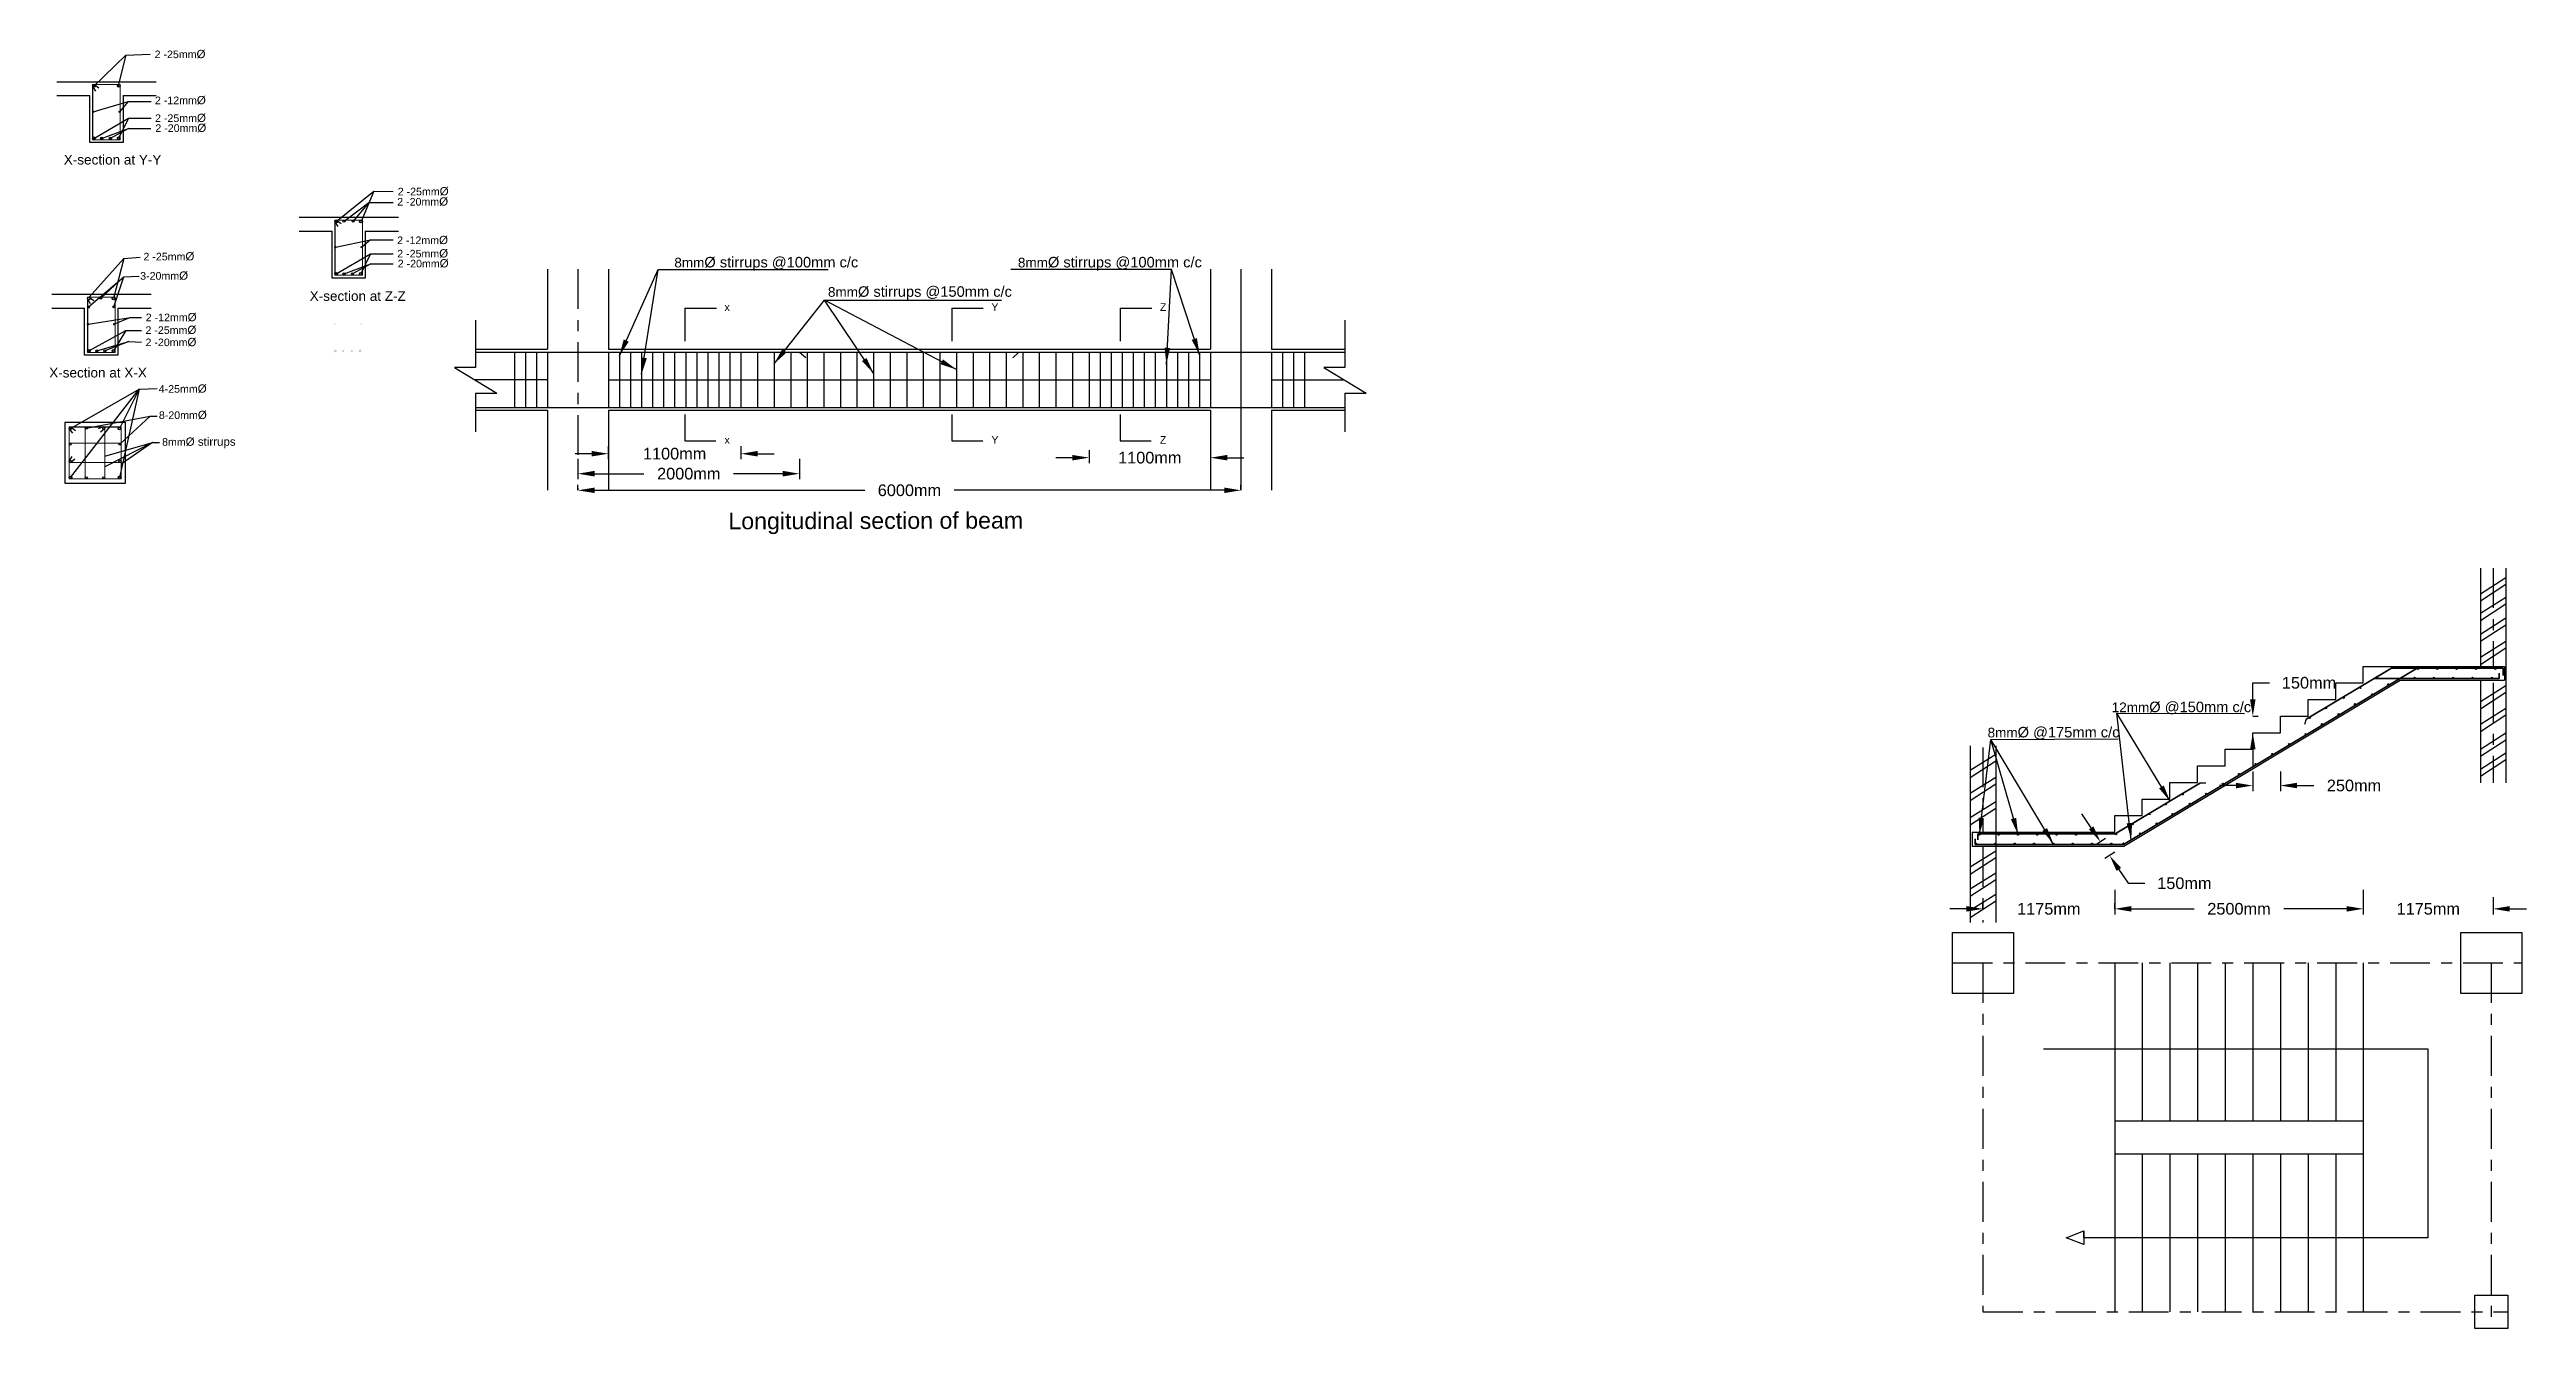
# Model space of a CAD drawing. Header units: metres. Extents: x 3 to 189, y -54 to 67.
# Drawn here: x 15.63 to 38.04, y 34.52 to 46.08 of the extents above; entities that cross this region are included whole.
import ezdxf

# ---------------------------------------------------------------- set-up
doc = ezdxf.new("R2010")
doc.units = ezdxf.units.M
doc.header["$LTSCALE"] = 0.015
doc.header["$MEASUREMENT"] = 0
doc.linetypes.add('ACAD_ISO04W100', pattern=[30, 24, -3, 0, -3])
doc.linetypes.add('ACAD_ISO08W100', pattern=[36, 24, -3, 6, -3])
doc.styles.get("Standard").update_dxf_attribs({"font": 'arial.ttf'})
doc.dimstyles.get("Standard").update_dxf_attribs({"dimscale": 1.005, "dimtxt": 0.105, "dimasz": 0.15, "dimexe": 0.05, "dimexo": 0.1, "dimgap": 0.125, "dimtad": 0, "dimtih": 1, "dimtoh": 1, "dimdec": 4, "dimzin": 0, "dimdsep": 46, "dimtxsty": 'Standard', "dimcen": 0.115, "dimadec": 3, "dimazin": 0, "dimtfac": 1, "dimtdec": 4, "dimtofl": 0, "dimtmove": 0, "dimatfit": 3, "dimfxl": 1, "dimfxlon": 1, "dimtolj": 1, "dimtzin": 0, "dimarcsym": 0})

# ---------------------------------------------------------------- blocks, each defined once
blk = doc.blocks.new('*D29')
at = {"color": 0, "linetype": 'Continuous', "lineweight": -2, "transparency": 16777216}
for p, q in [((20.409, 42.096), (20.409, 42.146)), ((26.409, 42.096), (26.409, 42.146)), ((20.56, 42.096), (23.004, 42.096)), ((26.258, 42.096), (23.814, 42.096))]:
    blk.add_line(p, q, dxfattribs=at)
at = {"color": 0, "linetype": 'Continuous', "transparency": 16777216}
for points in [[(20.56, 42.121), (20.56, 42.071), (20.409, 42.096)], [(26.258, 42.121), (26.258, 42.071), (26.409, 42.096)]]:
    blk.add_solid(points, dxfattribs=at)
at = {"layer": 'Defpoints', "color": 0, "linetype": 'Continuous', "transparency": 16777216}
for p in [(20.409, 42.021), (26.409, 42.096), (26.409, 42.021)]:
    blk.add_point(p, dxfattribs=at)
at = {"color": 0, "linetype": 'Continuous', "transparency": 16777216, "insert": (23.409, 42.096), "char_height": 0.1055, "attachment_point": 5}
blk.add_mtext('\\A1;6000mm', dxfattribs=at)
blk = doc.blocks.new('*D30')
at = {"color": 0, "linetype": 'Continuous', "lineweight": -2, "transparency": 16777216}
for p, q in [((20.533, 42.427), (20.383, 42.427)), ((20.684, 42.494), (20.684, 42.377)), ((21.884, 42.494), (21.884, 42.377)), ((22.035, 42.427), (22.186, 42.427))]:
    blk.add_line(p, q, dxfattribs=at)
at = {"color": 0, "linetype": 'Continuous', "transparency": 16777216}
for points in [[(20.533, 42.452), (20.533, 42.402), (20.684, 42.427)], [(22.035, 42.452), (22.035, 42.402), (21.884, 42.427)]]:
    blk.add_solid(points, dxfattribs=at)
at = {"layer": 'Defpoints', "color": 0, "linetype": 'Continuous', "transparency": 16777216}
for p in [(20.684, 42.595), (21.884, 42.595), (21.884, 42.427)]:
    blk.add_point(p, dxfattribs=at)
at = {"color": 0, "linetype": 'Continuous', "transparency": 16777216, "insert": (21.284, 42.427), "char_height": 0.1055, "attachment_point": 5}
blk.add_mtext('\\A1;1100mm', dxfattribs=at)
blk = doc.blocks.new('*D31')
at = {"color": 0, "linetype": 'Continuous', "lineweight": -2, "transparency": 16777216}
for p, q in [((24.883, 42.391), (24.733, 42.391)), ((25.034, 42.458), (25.034, 42.341)), ((26.134, 42.458), (26.134, 42.341)), ((26.285, 42.391), (26.436, 42.391))]:
    blk.add_line(p, q, dxfattribs=at)
at = {"color": 0, "linetype": 'Continuous', "transparency": 16777216}
for points in [[(24.883, 42.416), (24.883, 42.366), (25.034, 42.391)], [(26.285, 42.416), (26.285, 42.366), (26.134, 42.391)]]:
    blk.add_solid(points, dxfattribs=at)
at = {"layer": 'Defpoints', "color": 0, "linetype": 'Continuous', "transparency": 16777216}
for p in [(25.034, 42.558), (26.134, 42.558), (26.134, 42.391)]:
    blk.add_point(p, dxfattribs=at)
at = {"color": 0, "linetype": 'Continuous', "transparency": 16777216, "insert": (25.584, 42.391), "char_height": 0.1055, "attachment_point": 5}
blk.add_mtext('\\A1;1100mm', dxfattribs=at)
blk = doc.blocks.new('*D32')
at = {"color": 0, "linetype": 'Continuous', "lineweight": -2, "transparency": 16777216}
for p, q in [((20.409, 42.382), (20.409, 42.196)), ((22.414, 42.382), (22.414, 42.196)), ((20.56, 42.246), (21.006, 42.246)), ((22.263, 42.246), (21.817, 42.246))]:
    blk.add_line(p, q, dxfattribs=at)
at = {"color": 0, "linetype": 'Continuous', "transparency": 16777216}
for points in [[(20.56, 42.272), (20.56, 42.221), (20.409, 42.246)], [(22.263, 42.272), (22.263, 42.221), (22.414, 42.246)]]:
    blk.add_solid(points, dxfattribs=at)
at = {"layer": 'Defpoints', "color": 0, "linetype": 'Continuous', "transparency": 16777216}
for p in [(20.409, 42.482), (22.414, 42.482), (22.414, 42.246)]:
    blk.add_point(p, dxfattribs=at)
at = {"color": 0, "linetype": 'Continuous', "transparency": 16777216, "insert": (21.412, 42.246), "char_height": 0.1055, "attachment_point": 5}
blk.add_mtext('\\A1;2000mm', dxfattribs=at)
blk = doc.blocks.new('*D18')
at = {"color": 0, "linetype": 'Continuous', "lineweight": -2, "transparency": 16777216}
for p, q in [((35.566, 40.205), (35.566, 40.355)), ((35.566, 40.355), (35.717, 40.355)), ((35.566, 40.054), (35.616, 40.054)), ((35.566, 39.904), (35.616, 39.904)), ((35.566, 39.753), (35.566, 39.602))]:
    blk.add_line(p, q, dxfattribs=at)
at = {"color": 0, "linetype": 'Continuous', "transparency": 16777216}
for points in [[(35.541, 40.205), (35.591, 40.205), (35.566, 40.054)], [(35.541, 39.753), (35.591, 39.753), (35.566, 39.904)]]:
    blk.add_solid(points, dxfattribs=at)
at = {"layer": 'Defpoints', "color": 0, "linetype": 'Continuous', "transparency": 16777216}
for p in [(35.566, 40.054), (35.566, 40.054), (35.566, 39.904)]:
    blk.add_point(p, dxfattribs=at)
at = {"color": 0, "linetype": 'Continuous', "transparency": 16777216, "insert": (36.075, 40.355), "char_height": 0.1055, "attachment_point": 5}
blk.add_mtext('\\A1;150mm', dxfattribs=at)
blk = doc.blocks.new('*D20')
at = {"color": 0, "linetype": 'Continuous', "lineweight": -2, "transparency": 16777216}
for p, q in [((35.566, 39.554), (35.566, 39.376)), ((35.816, 39.554), (35.816, 39.376)), ((35.415, 39.426), (35.265, 39.426)), ((35.967, 39.426), (36.118, 39.426))]:
    blk.add_line(p, q, dxfattribs=at)
at = {"color": 0, "linetype": 'Continuous', "transparency": 16777216}
for points in [[(35.415, 39.451), (35.415, 39.401), (35.566, 39.426)], [(35.967, 39.451), (35.967, 39.401), (35.816, 39.426)]]:
    blk.add_solid(points, dxfattribs=at)
at = {"layer": 'Defpoints', "color": 0, "linetype": 'Continuous', "transparency": 16777216}
for p in [(35.566, 39.654), (35.816, 39.654), (35.816, 39.426)]:
    blk.add_point(p, dxfattribs=at)
at = {"color": 0, "linetype": 'Continuous', "transparency": 16777216, "insert": (36.482, 39.426), "char_height": 0.1055, "attachment_point": 5}
blk.add_mtext('\\A1;250mm', dxfattribs=at)
blk = doc.blocks.new('*D34')
at = {"color": 0, "linetype": 'Continuous', "lineweight": -2, "transparency": 16777216}
for p, q in [((34.104, 39.043), (34.02, 39.169)), ((34.232, 38.948), (34.145, 38.89)), ((34.316, 38.823), (34.228, 38.765)), ((34.354, 38.667), (34.437, 38.542)), ((34.437, 38.542), (34.588, 38.542))]:
    blk.add_line(p, q, dxfattribs=at)
at = {"color": 0, "linetype": 'Continuous', "transparency": 16777216}
for points in [[(34.124, 39.057), (34.083, 39.029), (34.187, 38.918)], [(34.375, 38.681), (34.333, 38.654), (34.27, 38.793)]]:
    blk.add_solid(points, dxfattribs=at)
at = {"layer": 'Defpoints', "color": 0, "linetype": 'Continuous', "transparency": 16777216}
for p in [(34.316, 39.004), (34.27, 38.793), (34.399, 38.879)]:
    blk.add_point(p, dxfattribs=at)
at = {"color": 0, "linetype": 'Continuous', "transparency": 16777216, "insert": (34.947, 38.542), "char_height": 0.1055, "attachment_point": 5}
blk.add_mtext('\\A1;150mm', dxfattribs=at)
blk = doc.blocks.new('*D21')
at = {"color": 0, "linetype": 'Continuous', "lineweight": -2, "transparency": 16777216}
for p, q in [((34.316, 38.483), (34.316, 38.261)), ((36.566, 38.483), (36.566, 38.261)), ((34.467, 38.311), (35.036, 38.311)), ((36.415, 38.311), (35.847, 38.311))]:
    blk.add_line(p, q, dxfattribs=at)
at = {"color": 0, "linetype": 'Continuous', "transparency": 16777216}
for points in [[(34.467, 38.336), (34.467, 38.286), (34.316, 38.311)], [(36.415, 38.336), (36.415, 38.286), (36.566, 38.311)]]:
    blk.add_solid(points, dxfattribs=at)
at = {"layer": 'Defpoints', "color": 0, "linetype": 'Continuous', "transparency": 16777216}
for p in [(34.316, 38.584), (36.566, 38.584), (36.566, 38.311)]:
    blk.add_point(p, dxfattribs=at)
at = {"color": 0, "linetype": 'Continuous', "transparency": 16777216, "insert": (35.441, 38.311), "char_height": 0.1055, "attachment_point": 5}
blk.add_mtext('\\A1;2500mm', dxfattribs=at)
blk = doc.blocks.new('*D19')
at = {"color": 0, "linetype": 'Continuous', "lineweight": -2, "transparency": 16777216}
for p, q in [((36.566, 38.417), (36.566, 38.261)), ((37.741, 38.417), (37.741, 38.261)), ((36.415, 38.311), (36.265, 38.311)), ((37.892, 38.311), (38.043, 38.311))]:
    blk.add_line(p, q, dxfattribs=at)
at = {"color": 0, "linetype": 'Continuous', "transparency": 16777216}
for points in [[(36.415, 38.336), (36.415, 38.286), (36.566, 38.311)], [(37.892, 38.336), (37.892, 38.286), (37.741, 38.311)]]:
    blk.add_solid(points, dxfattribs=at)
at = {"layer": 'Defpoints', "color": 0, "linetype": 'Continuous', "transparency": 16777216}
for p in [(36.566, 38.518), (37.741, 38.518), (37.741, 38.311)]:
    blk.add_point(p, dxfattribs=at)
at = {"color": 0, "linetype": 'Continuous', "transparency": 16777216, "insert": (37.154, 38.311), "char_height": 0.1055, "attachment_point": 5}
blk.add_mtext('\\A1;1175mm', dxfattribs=at)
blk = doc.blocks.new('*D41')
at = {"color": 0, "linetype": 'Continuous', "lineweight": -2, "transparency": 16777216}
for p, q in [((33.124, 38.311), (33.124, 38.361)), ((34.316, 38.311), (34.316, 38.361)), ((32.974, 38.311), (32.823, 38.311)), ((34.467, 38.311), (34.618, 38.311))]:
    blk.add_line(p, q, dxfattribs=at)
at = {"color": 0, "linetype": 'Continuous', "transparency": 16777216}
for points in [[(32.974, 38.336), (32.974, 38.286), (33.124, 38.311)], [(34.467, 38.336), (34.467, 38.286), (34.316, 38.311)]]:
    blk.add_solid(points, dxfattribs=at)
at = {"layer": 'Defpoints', "color": 0, "linetype": 'Continuous', "transparency": 16777216}
for p in [(33.124, 38.311), (33.124, 38.311), (34.316, 38.311)]:
    blk.add_point(p, dxfattribs=at)
at = {"color": 0, "linetype": 'Continuous', "transparency": 16777216, "insert": (33.72, 38.311), "char_height": 0.1055, "attachment_point": 5}
blk.add_mtext('\\A1;1175mm', dxfattribs=at)

msp = doc.modelspace()

# ---------------------------------------------------------------- hatches: boundary and pattern name
at = {"linetype": 'Continuous'}
h = msp.add_hatch(color=256, dxfattribs=at)
h.dxf.hatch_style = 1
h.paths.add_polyline_path([(16.04194, 45.75319, 0.20513052), (16.03807, 45.76224), (16.03577, 45.76397, 0.57980132), (16.01694, 45.75319, 1)])
h.paths.add_polyline_path([(16.26694, 45.75319, 1), (16.24194, 45.75319, 1)])
h.paths.add_polyline_path([(16.01694, 45.28167), (16.01694, 45.27621, 0.8956273), (16.04164, 45.27894, 0.8956273)])
h.paths.add_polyline_path([(16.24014, 45.27894, 1), (16.26514, 45.27894, 1)])
h.paths.add_polyline_path([(16.16758, 45.27844, 1), (16.18758, 45.27844, 1)])
h.paths.add_polyline_path([(16.10877, 45.27844, 1), (16.08877, 45.27844, 1)])
h.paths.add_polyline_path([(16.01694, 45.5198, 1), (16.02894, 45.5198, 1)])
h.paths.add_polyline_path([(16.26694, 45.5198, 1), (16.25494, 45.5198, 1)])
h = msp.add_hatch(color=256, dxfattribs=at)
h.dxf.hatch_style = 1
h.paths.add_polyline_path([(16.08035, 43.83346, 1), (16.10035, 43.83346, 1)])
h.paths.add_polyline_path([(16.19466, 43.83096, 1), (16.21966, 43.83096, 1)])
h.paths.add_polyline_path([(16.21966, 43.75489, 1), (16.19966, 43.75489, 1)])
h.paths.add_polyline_path([(15.98966, 43.75413, 1), (15.96966, 43.75413, 1)])
h.paths.add_polyline_path([(15.96966, 43.59757, 1), (15.98166, 43.59757, 1)])
h.paths.add_polyline_path([(16.21864, 43.59757, 1), (16.20664, 43.59757, 1)])
h.paths.add_polyline_path([(15.99436, 43.35671, 0.8956273), (15.96966, 43.35944), (15.96966, 43.35398, 0.8956273)])
h.paths.add_polyline_path([(16.06527, 43.35621, 1), (16.04527, 43.35621, 1)])
h.paths.add_polyline_path([(16.11745, 43.35621, 1), (16.13745, 43.35621, 1)])
h.paths.add_polyline_path([(16.21786, 43.35671, 1), (16.19286, 43.35671, 1)])
h.paths.add_polyline_path([(18.20858, 44.52799, 1), (18.23358, 44.52799, 0.20513052), (18.2297, 44.53703), (18.22741, 44.53876, 0.57980132)])
h.paths.add_polyline_path([(18.28188, 44.52972, 1), (18.30188, 44.52972, 1)])
h.paths.add_polyline_path([(18.36518, 44.53049, 1), (18.38518, 44.53049, 1)])
h.paths.add_polyline_path([(18.43358, 44.52799, 1), (18.45858, 44.52799, 1)])
h.paths.add_polyline_path([(18.20858, 44.2946, 1), (18.22058, 44.2946, 1)])
h.paths.add_polyline_path([(18.44658, 44.2946, 1), (18.45858, 44.2946, 1)])
h.paths.add_polyline_path([(18.20858, 44.05101), (18.20858, 44.04049), (18.22077, 44.04123, -0.35114545)])
h.paths.add_polyline_path([(18.28223, 44.05324, 1), (18.30223, 44.05324, 1)])
h.paths.add_polyline_path([(18.35917, 44.05324, 1), (18.37917, 44.05324, 1)])
h.paths.add_polyline_path([(18.43177, 44.05373, 1), (18.45677, 44.05373, 1)])
h.paths.add_polyline_path([(18.22691, 43.83096, 0.20513052), (18.22304, 43.84001), (18.22074, 43.84174, 0.57980132), (18.20191, 43.83096, 1)])
h.paths.add_polyline_path([(18.45191, 43.83096, 1), (18.42691, 43.83096, 1)])
h.paths.add_polyline_path([(18.20191, 43.59757, 1), (18.21391, 43.59757, 1)])
h.paths.add_polyline_path([(18.43991, 43.59757, 1), (18.45191, 43.59757, 1)])
h.paths.add_polyline_path([(18.20191, 43.35944), (18.20191, 43.35398, 0.8956273), (18.22661, 43.35671, 0.8956273)])
h.paths.add_polyline_path([(18.27374, 43.35621, 1), (18.29374, 43.35621, 1)])
h.paths.add_polyline_path([(18.35255, 43.35621, 1), (18.37255, 43.35621, 1)])
h.paths.add_polyline_path([(18.42511, 43.35671, 1), (18.45011, 43.35671, 1)])
h = msp.add_hatch(color=256, dxfattribs=at)
h.dxf.hatch_style = 1
h.paths.add_polyline_path([(18.23327, 44.05373, 0.8956273), (18.20858, 44.05646), (18.20858, 44.05101, 0.8956273)])
h = msp.add_hatch(dxfattribs=at)
h.set_pattern_fill('ANSI31', color=256)
h.set_pattern_definition([(45, (10.46342, 38.39641), (-0.0883883, 0.0883883), [])])
h.paths.add_polyline_path([(16.10035, 43.83346, 1), (16.08035, 43.83346, 1)])
h = msp.add_hatch(color=256, dxfattribs=at)
h.dxf.hatch_style = 1
h.paths.add_polyline_path([(15.80402, 42.65643, 1), (15.82902, 42.65643, 1)])
h.paths.add_polyline_path([(15.97002, 42.65913, 1), (15.95002, 42.65913, 1)])
h.paths.add_polyline_path([(16.10602, 42.65913, 1), (16.12602, 42.65913, 1)])
h.paths.add_polyline_path([(16.24835, 42.65515, 1), (16.27335, 42.65515, 1)])
h.paths.add_polyline_path([(15.82402, 42.51313, 1), (15.80402, 42.51313, 1)])
h.paths.add_polyline_path([(16.25402, 42.51313, 1), (16.27402, 42.51313, 1)])
h.paths.add_polyline_path([(16.25402, 42.35713, 0.37255824), (16.26258, 42.34723), (16.26545, 42.34723, 0.37255824), (16.27402, 42.35713, 1)])
h.paths.add_polyline_path([(15.82402, 42.35713, 1), (15.80402, 42.35713, 0.37255824), (15.81258, 42.34723), (15.81545, 42.34723, 0.37255824)])
h.paths.add_polyline_path([(15.80402, 42.21423), (15.80402, 42.20942, 0.90758105), (15.82878, 42.21182, 0.90758105)])
h.paths.add_polyline_path([(16.24901, 42.21119, 0.33823284), (16.25823, 42.19913), (16.2648, 42.19913, 0.33823284), (16.27401, 42.21119, 1)])
h.paths.add_polyline_path([(16.10602, 42.20913, 1), (16.12602, 42.20913, 1)])
h.paths.add_polyline_path([(15.95002, 42.20913, 1), (15.97002, 42.20913, 1)])
h = msp.add_hatch(color=256, dxfattribs=at)
h.dxf.hatch_style = 1
h.paths.add_polyline_path([(34.63002, 39.17469), (34.62497, 39.17166, 0.13002633), (34.62419, 39.16869, 1), (34.63619, 39.16869, 0.42221651)])
h.paths.add_polyline_path([(34.78473, 39.25654, 1), (34.77273, 39.25654, 1)])
h.paths.add_polyline_path([(34.92409, 39.3468, 1), (34.93609, 39.3468, 1)])
h.paths.add_polyline_path([(36.38112, 40.22034, 1), (36.39312, 40.22034, 1)])
h.paths.add_polyline_path([(36.53449, 40.30984, 1), (36.54649, 40.30984, 1)])
h.paths.add_polyline_path([(36.69603, 40.40016, 1), (36.68403, 40.40016, 1)])
h.paths.add_polyline_path([(37.06625, 40.4818, 1), (37.05425, 40.4818, 1)])
h.paths.add_polyline_path([(37.22925, 40.4818, 1), (37.24125, 40.4818, 1)])
h.paths.add_polyline_path([(37.40425, 40.4818, 1), (37.41625, 40.4818, 1)])
h.paths.add_polyline_path([(37.57925, 40.4818, 1), (37.59125, 40.4818, 1)])
h.paths.add_polyline_path([(37.75425, 40.4818, 1), (37.76625, 40.4818, 1)])
h.paths.add_polyline_path([(37.72324, 40.39974, 0.37275667), (37.72838, 40.3938), (37.7301, 40.3938, 0.37275667), (37.73524, 40.39974, 1)])
h.paths.add_polyline_path([(37.56024, 40.39974, 1), (37.54824, 40.39974, 0.37275667), (37.55338, 40.3938), (37.5551, 40.3938, 0.37275667)])
h.paths.add_polyline_path([(37.38524, 40.39974, 1), (37.37324, 40.39974, 0.37275667), (37.37838, 40.3938), (37.3801, 40.3938, 0.37275667)])
h.paths.add_polyline_path([(37.21024, 40.39974, 1), (37.19824, 40.39974, 0.37275667), (37.20338, 40.3938), (37.2051, 40.3938, 0.37275667)])
h.paths.add_polyline_path([(37.02324, 40.39974, 0.37275667), (37.02838, 40.3938), (37.0301, 40.3938, 0.37275667), (37.03524, 40.39974, 1)])
h.paths.add_polyline_path([(36.78607, 40.34094, 1), (36.79807, 40.34094, 1)])
h.paths.add_polyline_path([(36.64063, 40.25086, 0.37275667), (36.64578, 40.24492), (36.65228, 40.24883, 0.08669016), (36.65263, 40.25086, 1)])
h.paths.add_polyline_path([(36.49753, 40.16079, 1), (36.48553, 40.16079, 1)])
h.paths.add_polyline_path([(36.34874, 40.07071, 1), (36.33674, 40.07071, 1)])
h.paths.add_polyline_path([(36.18703, 39.98064, 1), (36.19903, 39.98064, 1)])
h.paths.add_polyline_path([(36.04917, 39.89056, 1), (36.03717, 39.89056, 1)])
h.paths.add_polyline_path([(35.89917, 39.80049, 1), (35.88717, 39.80049, 1)])
h.paths.add_polyline_path([(35.73701, 39.71041, 1), (35.74901, 39.71041, 1)])
h.paths.add_polyline_path([(35.58689, 39.62034, 1), (35.59889, 39.62034, 1)])
h.paths.add_polyline_path([(35.44781, 39.53027, 1), (35.43581, 39.53027, 1)])
h.paths.add_polyline_path([(35.29024, 39.44212, 1), (35.30224, 39.44212, 1)])
h.paths.add_polyline_path([(35.15017, 39.35214, 1), (35.13817, 39.35214, 1)])
h.paths.add_polyline_path([(34.99015, 39.26198, 1), (35.00215, 39.26198, 1)])
h.paths.add_polyline_path([(34.83535, 39.16869, 1), (34.84735, 39.16869, 1)])
h.paths.add_polyline_path([(34.70207, 39.08186, 1), (34.69007, 39.08186, 1)])
h.paths.add_polyline_path([(34.54066, 38.99132, 0.4667648), (34.54771, 38.98541), (34.55138, 38.98761, 0.16793168), (34.55266, 38.99132, 1)])
h.paths.add_polyline_path([(34.40198, 38.90142, 1), (34.38998, 38.90142, 1)])
h.paths.add_polyline_path([(34.27973, 38.89974, 0.37275667), (34.28487, 38.8938), (34.28659, 38.8938, 0.37275667), (34.29173, 38.89974, 1)])
h.paths.add_polyline_path([(34.10473, 38.89974, 0.37275667), (34.10987, 38.8938), (34.11159, 38.8938, 0.37275667), (34.11673, 38.89974, 1)])
h.paths.add_polyline_path([(33.94173, 38.89974, 1), (33.92973, 38.89974, 0.37275667), (33.93487, 38.8938), (33.93659, 38.8938, 0.37275667)])
h.paths.add_polyline_path([(33.76673, 38.89974, 1), (33.75473, 38.89974, 0.37275667), (33.75987, 38.8938), (33.76159, 38.8938, 0.37275667)])
h.paths.add_polyline_path([(33.57973, 38.89974, 0.37275667), (33.58487, 38.8938), (33.58659, 38.8938, 0.37275667), (33.59173, 38.89974, 1)])
h.paths.add_polyline_path([(33.41673, 38.89974, 1), (33.40473, 38.89974, 0.37275667), (33.40987, 38.8938), (33.41159, 38.8938, 0.37275667)])
h.paths.add_polyline_path([(33.22973, 38.89974, 0.37275667), (33.23487, 38.8938), (33.23659, 38.8938, 0.37275667), (33.24173, 38.89974, 1)])
h.paths.add_polyline_path([(33.05473, 38.89974, 0.37275667), (33.05987, 38.8938), (33.06159, 38.8938, 0.37275667), (33.06673, 38.89974, 1)])
h = msp.add_hatch(color=256, dxfattribs=at)
h.dxf.hatch_style = 1
h.paths.add_polyline_path([(36.08182, 40.04577), (36.07698, 40.04286, 0.13593296), (36.07612, 40.03977, 1), (36.08812, 40.03977, 0.42907202)])
h.paths.add_polyline_path([(36.22166, 40.12585, 1), (36.23366, 40.12585, 1)])
h = msp.add_hatch(color=256, dxfattribs=at)
h.dxf.hatch_style = 1
h.paths.add_polyline_path([(33.09798, 38.98274, 1), (33.08598, 38.98274, 1)])
h.paths.add_polyline_path([(33.26098, 38.98274, 1), (33.27298, 38.98274, 1)])
h.paths.add_polyline_path([(33.43598, 38.98274, 1), (33.44798, 38.98274, 1)])
h.paths.add_polyline_path([(33.62298, 38.98274, 1), (33.61098, 38.98274, 1)])
h.paths.add_polyline_path([(33.78598, 38.98274, 1), (33.79798, 38.98274, 1)])
h.paths.add_polyline_path([(33.97298, 38.98274, 1), (33.96098, 38.98274, 1)])
h.paths.add_polyline_path([(34.13598, 38.98274, 1), (34.14798, 38.98274, 1)])
h.paths.add_polyline_path([(34.33524, 38.98693, 1), (34.32324, 38.98693, 1)])
h.paths.add_polyline_path([(34.47286, 39.07687, 1), (34.48486, 39.07687, 1)])

# ---------------------------------------------------------------- linework, layer by layer
for p, q in [((16.02082, 45.74415), (16.31718, 46.02989)), ((16.31718, 46.02989), (16.24582, 45.74415)), ((16.31718, 46.02989), (16.53732, 46.03921)), ((16.02294, 45.5198), (16.3396, 45.6107)), ((16.3396, 45.6107), (16.26094, 45.5198)), ((16.3396, 45.6107), (16.54594, 45.6107)), ((16.02914, 45.27894), (16.34053, 45.46026)), ((16.09877, 45.27844), (16.34247, 45.36823)), ((16.34247, 45.36823), (16.17571, 45.27844)), ((16.34053, 45.46026), (16.25264, 45.27894)), ((16.34053, 45.46026), (16.54594, 45.46026)), ((16.34247, 45.36823), (16.54412, 45.36823)), ((18.22108, 44.52799), (18.56122, 44.80258)), ((18.29188, 44.52972), (18.51532, 44.698)), ((18.51532, 44.698), (18.37518, 44.53049)), ((18.56122, 44.80258), (18.44608, 44.52799)), ((18.51532, 44.698), (18.73758, 44.69984)), ((18.56122, 44.80258), (18.73758, 44.79891)), ((15.98621, 43.84346), (16.30082, 44.19367)), ((16.30082, 44.19367), (16.20716, 43.83096)), ((16.30082, 44.19367), (16.44609, 44.20569)), ((18.21458, 44.2946), (18.53123, 44.36105)), ((18.22077, 44.05373), (18.53217, 44.23505)), ((18.53217, 44.23505), (18.44427, 44.05373)), ((18.53123, 44.36105), (18.45258, 44.2946)), ((18.53123, 44.36105), (18.73758, 44.36105)), ((18.53217, 44.23505), (18.73758, 44.23505)), ((15.97966, 43.75413), (16.30082, 44.02589)), ((16.30082, 44.02589), (16.09035, 43.83346)), ((16.20966, 43.75489), (16.30082, 44.02589)), ((16.30082, 44.02589), (16.43749, 44.03393)), ((18.29223, 44.05324), (18.53593, 44.14303)), ((18.53593, 44.14303), (18.36917, 44.05324)), ((18.53593, 44.14303), (18.73758, 44.14303)), ((21.37589, 43.74197), (21.37589, 43.44396)), ((21.37589, 43.74197), (21.66142, 43.74197)), ((23.79136, 43.74197), (23.79136, 43.44396)), ((23.79136, 43.74197), (24.07689, 43.74197)), ((25.31627, 43.74197), (25.31627, 43.44396)), ((25.31627, 43.74197), (25.6018, 43.74197)), ((15.97566, 43.59757), (16.35971, 43.65937)), ((15.98186, 43.35671), (16.31644, 43.54251)), ((16.31644, 43.54251), (16.20536, 43.35671)), ((16.35971, 43.65937), (16.21264, 43.59757)), ((16.31644, 43.54251), (16.46032, 43.54251)), ((16.35971, 43.65937), (16.45978, 43.65937)), ((19.48289, 43.63539), (19.48289, 43.20634)), ((27.35042, 43.63539), (27.35042, 43.20634)), ((16.05527, 43.35621), (16.34545, 43.44045)), ((16.34545, 43.44045), (16.12745, 43.35621)), ((16.34545, 43.44045), (16.45897, 43.43638)), ((19.48289, 43.37112), (20.13416, 43.37112)), ((19.48289, 43.34612), (27.35042, 43.34612)), ((20.68416, 43.37112), (26.13416, 43.37112)), ((20.68416, 43.34612), (20.68416, 42.84612)), ((20.78416, 43.34612), (20.78416, 42.84612)), ((20.88416, 43.34612), (20.88416, 42.84612)), ((20.98416, 43.34612), (20.98416, 42.84612)), ((21.08416, 43.34612), (21.08416, 42.84612)), ((21.18416, 43.34612), (21.18416, 42.84612)), ((21.28416, 43.34612), (21.28416, 42.84612)), ((21.38416, 43.34612), (21.38416, 42.84612)), ((21.48416, 43.34612), (21.48416, 42.84612)), ((21.58416, 43.34612), (21.58416, 42.84612)), ((21.68416, 43.34612), (21.68416, 42.84612)), ((21.78416, 43.34612), (21.78416, 42.84612)), ((22.41414, 43.34612), (22.47186, 43.29688)), ((24.39763, 43.34612), (24.34431, 43.29388)), ((26.68416, 43.37112), (27.35042, 43.37112)), ((19.48289, 43.20634), (19.29153, 43.20634)), ((19.29153, 43.20634), (19.67389, 42.97354)), ((20.68416, 43.09612), (26.13416, 43.09612)), ((27.35042, 43.20634), (27.15905, 43.20634)), ((27.15905, 43.20634), (27.54142, 42.97354)), ((15.81628, 42.21182), (16.43864, 43.01042)), ((15.81652, 42.65643), (16.43864, 43.01042)), ((16.43864, 43.01042), (16.26085, 42.65515)), ((16.43864, 43.01042), (16.26151, 42.21119)), ((16.43864, 43.01042), (16.60171, 43.01528)), ((19.48289, 42.97354), (19.48289, 42.6244)), ((19.48289, 42.97354), (19.67389, 42.97354)), ((19.48289, 42.84612), (27.35042, 42.84612)), ((19.48289, 42.82112), (20.13416, 42.82112)), ((20.68416, 42.82112), (26.13416, 42.82112)), ((26.68416, 42.82112), (27.35042, 42.82112)), ((27.35042, 42.97354), (27.35042, 42.6244)), ((27.35042, 42.97354), (27.54142, 42.97354)), ((15.96002, 42.65913), (16.53622, 42.76603)), ((16.11367, 42.66913), (16.06702, 42.65128)), ((16.12602, 42.65453), (16.08825, 42.62153)), ((16.53622, 42.76603), (16.26402, 42.51313)), ((16.53622, 42.76603), (16.60171, 42.76603)), ((21.37589, 42.78174), (21.37589, 42.54281)), ((23.79136, 42.78174), (23.79136, 42.54281)), ((25.31627, 42.78174), (25.31627, 42.54281)), ((15.80402, 42.36018), (15.83189, 42.40212)), ((15.81817, 42.34723), (15.85594, 42.38031)), ((16.12602, 42.40535), (16.55788, 42.52904)), ((16.55788, 42.52904), (16.12602, 42.30888)), ((16.55788, 42.52904), (16.27402, 42.33114)), ((16.55788, 42.52904), (16.62101, 42.52904)), ((21.37589, 42.54281), (21.65697, 42.54281)), ((23.79136, 42.54281), (24.07243, 42.54281)), ((25.31627, 42.54281), (25.59734, 42.54281)), ((37.62606, 41.39218), (37.62606, 40.5038)), ((37.85606, 41.30395), (37.62606, 41.15816)), ((37.85606, 41.39218), (37.85606, 39.45042)), ((37.85606, 41.24304), (37.62606, 41.09331)), ((37.85606, 41.12703), (37.62606, 40.98125)), ((37.85606, 41.06613), (37.62606, 40.9164)), ((37.85606, 40.9383), (37.62606, 40.79251)), ((37.85606, 40.87739), (37.62606, 40.72766)), ((37.85606, 40.72876), (37.62606, 40.58298)), ((37.85606, 40.66786), (37.62606, 40.51813)), ((34.39927, 38.8788), (36.90036, 40.3788)), ((36.31606, 40.2038), (36.31606, 40.3538)), ((36.31606, 40.3538), (36.56606, 40.3538)), ((36.56606, 40.3538), (36.56606, 40.5038)), ((36.56606, 40.5038), (37.62606, 40.5038)), ((36.90036, 40.3788), (37.62606, 40.3788)), ((37.62606, 40.5038), (37.84351, 40.5038)), ((37.62606, 40.3788), (37.62606, 39.45042)), ((37.62606, 40.3788), (37.84351, 40.3788)), ((37.84351, 40.5038), (37.84351, 40.3788)), ((36.06606, 40.0538), (36.06606, 40.2038)), ((36.06606, 40.2038), (36.31606, 40.2038)), ((37.85606, 40.32838), (37.62606, 40.1826)), ((37.85606, 40.26747), (37.62606, 40.11775)), ((35.56606, 39.7538), (35.56606, 39.9038)), ((35.56606, 39.9038), (35.81606, 39.9038)), ((35.81606, 39.9038), (35.81606, 40.0538)), ((35.81606, 40.0538), (36.06606, 40.0538)), ((36.04847, 40.02576), (36.03294, 39.97832)), ((37.85606, 40.12365), (37.62606, 39.97786)), ((37.85606, 40.06274), (37.62606, 39.91301)), ((33.00926, 39.7866), (33.00926, 38.18852)), ((33.23926, 39.70732), (33.00926, 39.56154)), ((33.23926, 39.7866), (33.23926, 38.18852)), ((35.31606, 39.6038), (35.31606, 39.7538)), ((35.31606, 39.7538), (35.56606, 39.7538)), ((37.85606, 39.89844), (37.62606, 39.75266)), ((37.85606, 39.83753), (37.62606, 39.68781)), ((37.85606, 39.71827), (37.62606, 39.57249)), ((33.23926, 39.64641), (33.00926, 39.49669)), ((33.23926, 39.49971), (33.00926, 39.35393)), ((34.81606, 39.3038), (34.81606, 39.4538)), ((34.81606, 39.4538), (35.06606, 39.4538)), ((35.06606, 39.4538), (35.06606, 39.6038)), ((35.06606, 39.6038), (35.31606, 39.6038)), ((35.09196, 39.45185), (35.14059, 39.45185)), ((37.85606, 39.65737), (37.62606, 39.50764)), ((33.23926, 39.43881), (33.00926, 39.28908)), ((33.23926, 39.27919), (33.00926, 39.13341)), ((34.56606, 39.1538), (34.56606, 39.3038)), ((34.56606, 39.3038), (34.81606, 39.3038)), ((33.23926, 39.21829), (33.00926, 39.06856)), ((33.02606, 39.0038), (34.31606, 39.0038)), ((33.02606, 39.0038), (33.02606, 38.8788)), ((34.31606, 39.0038), (34.31606, 39.1538)), ((34.31606, 39.1538), (34.56606, 39.1538)), ((33.23926, 38.8329), (33.00926, 38.68712)), ((33.02606, 38.8788), (34.39927, 38.8788)), ((33.23926, 38.772), (33.00926, 38.62227)), ((33.23926, 38.63392), (33.00926, 38.48814)), ((33.23926, 38.57301), (33.00926, 38.42328)), ((33.23926, 38.44114), (33.00926, 38.29536)), ((33.23926, 38.38023), (33.00926, 38.2305)), ((34.31606, 37.82151), (34.31606, 34.66651)), ((34.56606, 37.82151), (34.56606, 36.39401)), ((34.81606, 37.82151), (34.81606, 36.39401)), ((35.06606, 37.82151), (35.06606, 36.39401)), ((35.31606, 37.82151), (35.31606, 36.39401)), ((35.56606, 37.82151), (35.56606, 36.39401)), ((35.81606, 37.82151), (35.81606, 36.39401)), ((36.06606, 37.82151), (36.06606, 36.39401)), ((36.31606, 37.82151), (36.31606, 36.39401)), ((36.56606, 37.82151), (36.56606, 34.66651)), ((33.67127, 37.04445), (37.1487, 37.04445)), ((37.1487, 37.04445), (37.1487, 35.33493)), ((34.31606, 36.39401), (36.56606, 36.39401)), ((34.31606, 36.09401), (36.56606, 36.09401)), ((34.56606, 36.09401), (34.56606, 34.66651)), ((34.81606, 36.09401), (34.81606, 34.66651)), ((35.06606, 36.09401), (35.06606, 34.66651)), ((35.31606, 36.09401), (35.31606, 34.66651)), ((35.56606, 36.09401), (35.56606, 34.66651)), ((35.81606, 36.09401), (35.81606, 34.66651)), ((36.06606, 36.09401), (36.06606, 34.66651)), ((36.31606, 36.09401), (36.31606, 34.66651)), ((33.87696, 35.33493), (34.03732, 35.39973)), ((34.03732, 35.2747), (33.87696, 35.33493)), ((34.03732, 35.33493), (34.03732, 35.39973)), ((34.03732, 35.39973), (34.03732, 35.2747)), ((37.1487, 35.33493), (34.03732, 35.33493))]:
    msp.add_line(p, q, dxfattribs=at)
for p, q in [((15.69424, 45.79069), (16.59271, 45.79069)), ((16.01694, 45.76569), (16.01694, 45.26569)), ((16.01694, 45.7491), (16.04309, 45.70655)), ((16.03349, 45.76569), (16.07415, 45.73502)), ((15.69424, 45.66569), (15.99194, 45.66569)), ((16.29194, 45.66569), (16.59271, 45.66569)), ((17.88587, 44.56549), (18.78434, 44.56549)), ((17.88587, 44.44049), (18.18358, 44.44049)), ((18.20858, 44.54049), (18.20858, 44.04049)), ((18.20858, 44.52389), (18.23473, 44.48134)), ((18.22512, 44.54049), (18.26579, 44.50981)), ((18.48358, 44.44049), (18.78434, 44.44049)), ((20.13416, 44.09612), (20.13416, 43.37112)), ((20.68416, 44.09612), (20.68416, 43.37112)), ((26.13416, 44.09612), (26.13416, 43.37112)), ((26.40916, 44.09612), (26.40916, 42.09612)), ((26.68416, 44.09612), (26.68416, 43.37112)), ((15.64696, 43.86846), (16.54543, 43.86846)), ((15.64696, 43.74346), (15.94466, 43.74346)), ((15.96966, 43.84346), (15.96966, 43.34346)), ((15.96966, 43.82687), (15.99582, 43.78432)), ((15.98621, 43.84346), (16.02687, 43.81279)), ((16.24466, 43.74346), (16.54543, 43.74346)), ((19.83416, 43.34612), (19.83416, 42.84612)), ((19.93416, 43.34612), (19.93416, 42.84612)), ((20.03416, 43.34612), (20.03416, 42.84612)), ((20.13416, 43.34612), (20.13416, 42.84612)), ((20.13416, 43.34612), (20.13416, 42.84612)), ((20.68416, 43.34612), (20.68416, 42.84612)), ((20.68416, 43.34612), (21.70957, 43.34612)), ((21.88416, 43.34612), (21.88416, 42.84612)), ((22.03416, 43.34612), (22.03416, 42.84612)), ((22.18416, 43.34612), (22.18416, 42.84612)), ((22.33416, 43.34612), (22.33416, 42.84612)), ((22.48416, 43.34612), (22.48416, 42.84612)), ((22.48416, 43.34612), (22.48416, 42.84612)), ((22.48416, 43.34612), (22.48416, 42.84612)), ((22.63416, 43.34612), (22.63416, 42.84612)), ((22.78416, 43.34612), (22.78416, 42.84612)), ((22.93416, 43.34612), (22.93416, 42.84612)), ((23.08416, 43.34612), (23.08416, 42.84612)), ((23.23416, 43.34612), (23.23416, 42.84612)), ((23.38416, 43.34612), (23.38416, 42.84612)), ((23.53416, 43.34612), (23.53416, 42.84612)), ((23.68416, 43.34612), (23.68416, 42.84612)), ((23.83416, 43.34612), (23.83416, 42.84612)), ((23.98416, 43.34612), (23.98416, 42.84612)), ((24.13416, 43.34612), (24.13416, 42.84612)), ((24.28416, 43.34612), (24.28416, 42.84612)), ((24.43416, 43.34612), (24.43416, 42.84612)), ((24.58416, 43.34612), (24.58416, 42.84612)), ((24.73416, 43.34612), (24.73416, 42.84612)), ((24.88416, 43.34612), (24.88416, 42.84612)), ((25.03416, 43.34612), (25.03416, 42.84612)), ((25.13416, 43.34612), (25.13416, 42.84612)), ((25.23416, 43.34612), (25.23416, 42.84612)), ((25.23416, 43.34612), (25.23416, 42.84612)), ((25.33416, 43.34612), (25.33416, 42.84612)), ((25.43416, 43.34612), (25.43416, 42.84612)), ((25.53416, 43.34612), (25.53416, 42.84612)), ((25.63416, 43.34612), (25.63416, 42.84612)), ((25.73416, 43.34612), (25.73416, 42.84612)), ((25.83416, 43.34612), (25.83416, 42.84612)), ((25.93416, 43.34612), (25.93416, 42.84612)), ((26.03416, 43.34612), (26.03416, 42.84612)), ((26.13416, 43.34612), (26.13416, 42.84612)), ((26.68416, 43.34612), (26.68416, 42.84612)), ((26.78416, 43.34612), (26.78416, 42.84612)), ((26.88416, 43.34612), (26.88416, 42.84612)), ((26.98416, 43.34612), (26.98416, 42.84612)), ((20.13416, 42.82112), (20.13416, 42.09612)), ((20.68416, 42.82112), (20.68416, 42.09612)), ((26.13416, 42.82112), (26.13416, 42.09612)), ((26.68416, 42.82112), (26.68416, 42.09612)), ((15.80402, 42.66913), (16.27402, 42.66913)), ((15.80402, 42.65125), (15.83589, 42.61284)), ((15.82047, 42.66913), (15.86104, 42.63836))]:
    msp.add_line(p, q)
at = {"linetype": 'ACAD_ISO04W100'}
for p, q in [((20.40916, 44.09612), (20.40916, 42.09612)), ((37.74106, 41.39218), (37.74106, 40.4888)), ((37.74106, 40.3538), (37.74106, 39.45042)), ((33.12426, 39.7716), (33.12426, 39.0038)), ((33.12426, 38.8688), (33.12426, 38.18852))]:
    msp.add_line(p, q, dxfattribs=at)
at = {"ltscale": 0.01}
for p, q in [((20.13416, 43.09612), (19.47257, 43.09612)), ((26.68416, 43.09612), (27.34009, 43.09612))]:
    msp.add_line(p, q, dxfattribs=at)
at = {"linetype": 'Continuous', "lineweight": 18}
for p, q in [((15.95002, 42.66913), (15.95002, 42.19913)), ((16.12602, 42.66913), (16.12602, 42.19913)), ((15.80402, 42.52313), (16.27402, 42.52313)), ((15.80402, 42.34723), (16.27402, 42.34723))]:
    msp.add_line(p, q, dxfattribs=at)
at = {"linetype": 'Continuous', "lineweight": 35}
for p, q in [((34.39512, 38.8938), (37.05202, 40.4888)), ((36.82022, 40.4888), (36.04847, 40.02576)), ((36.66188, 40.3938), (37.79524, 40.3938)), ((36.82022, 40.4888), (37.83186, 40.4888)), ((37.79524, 40.3938), (37.79524, 40.44294)), ((37.83186, 40.4888), (37.83186, 40.42126)), ((34.32022, 38.9888), (35.09196, 39.45185)), ((33.05473, 38.8938), (33.05473, 38.94464)), ((33.05473, 38.8938), (34.39512, 38.8938)), ((33.25606, 38.9888), (33.07825, 38.9888)), ((33.07825, 38.9888), (33.07825, 38.93496)), ((33.25606, 38.9888), (34.32022, 38.9888))]:
    msp.add_line(p, q, dxfattribs=at)
at = {"linetype": 'ACAD_ISO08W100'}
for p, q in [((32.84926, 37.82151), (37.99926, 37.82151)), ((33.12426, 37.82151), (33.12426, 34.66651)), ((37.72426, 37.82151), (37.72426, 34.51651)), ((33.12426, 34.66651), (37.87426, 34.66651))]:
    msp.add_line(p, q, dxfattribs=at)
at = {"lineweight": 18}
for points in [[(16.01694, 45.76569), (16.26694, 45.76569), (16.26694, 45.26569), (16.01694, 45.26569)], [(18.20858, 44.54049), (18.45858, 44.54049), (18.45858, 44.04049), (18.20858, 44.04049)], [(15.96966, 43.84346), (16.21966, 43.84346), (16.21966, 43.34346), (15.96966, 43.34346)], [(15.80402, 42.19913), (16.27402, 42.19913), (16.27402, 42.66913), (15.80402, 42.66913)]]:
    msp.add_lwpolyline(points, close=True, dxfattribs=at)
for points in [[(16.29194, 45.66569), (16.29194, 45.24069), (15.99194, 45.24069), (15.99194, 45.66569)], [(18.48358, 44.44049), (18.48358, 44.01549), (18.18358, 44.01549), (18.18358, 44.44049)], [(16.24466, 43.74346), (16.24466, 43.31846), (15.94466, 43.31846), (15.94466, 43.74346)]]:
    msp.add_lwpolyline(points)
msp.add_lwpolyline([(15.76402, 42.15913), (16.31402, 42.15913), (16.31402, 42.70913), (15.76402, 42.70913)], close=True)
at = {"linetype": 'Continuous'}
for points in [[(32.84926, 38.09651), (33.39926, 38.09651), (33.39926, 37.54651), (32.84926, 37.54651)], [(37.44926, 38.09651), (37.99926, 38.09651), (37.99926, 37.54651), (37.44926, 37.54651)], [(37.57426, 34.81651), (37.87426, 34.81651), (37.87426, 34.51651), (37.57426, 34.51651)]]:
    msp.add_lwpolyline(points, close=True, dxfattribs=at)
for centre, radius in [((16.02944, 45.75319), 0.0125), ((16.25444, 45.75319), 0.0125), ((16.02914, 45.27894), 0.0125), ((16.09877, 45.27844), 0.01), ((16.17758, 45.27844), 0.01), ((16.25264, 45.27894), 0.0125), ((18.22108, 44.52799), 0.0125), ((18.29188, 44.52972), 0.01), ((18.37518, 44.53049), 0.01), ((18.44608, 44.52799), 0.0125), ((18.22077, 44.05373), 0.0125), ((18.29223, 44.05324), 0.01), ((18.36917, 44.05324), 0.01), ((18.44427, 44.05373), 0.0125), ((15.98216, 43.83096), 0.0125), ((15.97966, 43.75413), 0.01), ((16.09035, 43.83346), 0.01), ((16.20716, 43.83096), 0.0125), ((16.20966, 43.75489), 0.01), ((15.98186, 43.35671), 0.0125), ((16.05527, 43.35621), 0.01), ((16.12745, 43.35621), 0.01), ((16.20536, 43.35671), 0.0125), ((15.81652, 42.65643), 0.0125), ((15.96002, 42.65913), 0.01), ((16.11602, 42.65913), 0.01), ((16.26085, 42.65515), 0.0125), ((15.81402, 42.51313), 0.01), ((15.81402, 42.35713), 0.01), ((16.26402, 42.51313), 0.01), ((16.26402, 42.35713), 0.01), ((15.81628, 42.21182), 0.0125), ((15.96002, 42.20913), 0.01), ((16.11602, 42.20913), 0.01), ((16.26151, 42.21119), 0.0125)]:
    msp.add_circle(centre, radius)
for centre in [(16.02294, 45.5198), (16.26094, 45.5198), (18.21458, 44.2946), (18.45258, 44.2946), (15.97566, 43.59757), (16.21264, 43.59757), (36.69003, 40.40016), (37.02924, 40.39974), (37.06025, 40.4818), (37.20424, 40.39974), (37.23525, 40.4818), (37.37924, 40.39974), (37.41025, 40.4818), (37.55424, 40.39974), (37.58525, 40.4818), (37.72924, 40.39974), (37.76025, 40.4818), (36.22766, 40.12585), (36.38712, 40.22034), (36.49153, 40.16079), (36.54049, 40.30984), (36.64663, 40.25086), (36.79207, 40.34094), (36.08212, 40.03977), (36.19303, 39.98064), (36.34274, 40.07071), (35.74301, 39.71041), (35.89317, 39.80049), (36.04317, 39.89056), (35.44181, 39.53027), (35.59289, 39.62034), (34.77873, 39.25654), (34.93009, 39.3468), (34.99615, 39.26198), (35.14417, 39.35214), (35.29624, 39.44212), (34.47886, 39.07687), (34.63019, 39.16869), (34.69607, 39.08186), (34.84135, 39.16869), (33.06073, 38.89974), (33.09198, 38.98274), (33.23573, 38.89974), (33.26698, 38.98274), (33.41073, 38.89974), (33.44198, 38.98274), (33.58573, 38.89974), (33.61698, 38.98274), (33.76073, 38.89974), (33.79198, 38.98274), (33.93573, 38.89974), (33.96698, 38.98274), (34.11073, 38.89974), (34.14198, 38.98274), (34.28573, 38.89974), (34.32924, 38.98693), (34.39598, 38.90142), (34.54666, 38.99132)]:
    msp.add_circle(centre, 0.006, dxfattribs=at)

# ---------------------------------------------------------------- texts
msp.add_text('Longitudinal section of beam', height=0.15, rotation=0.15, dxfattribs=at).set_placement((21.7707, 41.74326))
at = {"linetype": 'Continuous', "attachment_point": 1}
for s, width, gutter_width, insert, char_height in [('2 -25mm{\\H1.08333x;Ø}', 0.5912094, 0.34438, (16.57798, 46.07875), 0.0688756), ('2 -12mm{\\H1.08333x;Ø}', 0.5912094, 0.34438, (16.58097, 45.66245), 0.0688756), ('2 -25mm{\\H1.08333x;Ø}', 0.5912094, 0.34438, (16.58191, 45.50154), 0.0688756), ('2 -20mm{\\H1.08333x;Ø}', 0.5912094, 0.34438, (16.58479, 45.4116), 0.0688756), ('X-section at Y-Y', 1.0490872, 0.43758, (15.75605, 45.12967), 0.0875156), ('2 -25mm{\\H1.08333x;Ø}', 0.5912094, 0.34438, (18.77824, 44.83782), 0.0688756), ('2 -20mm{\\H1.08333x;Ø}', 0.5912094, 0.34438, (18.77355, 44.7457), 0.0688756), ('2 -12mm{\\H1.08333x;Ø}', 0.5912094, 0.34438, (18.7726, 44.39722), 0.0688756), ('2 -25mm{\\H1.08333x;Ø}', 0.5912094, 0.34438, (16.47728, 44.24967), 0.0688756), ('2 -25mm{\\H1.08333x;Ø}', 0.5912094, 0.34438, (18.77355, 44.27633), 0.0688756), ('2 -20mm{\\H1.08333x;Ø}', 0.5912094, 0.34438, (18.77824, 44.18639), 0.0688756), ('8mm{\\H1.08333x;Ø stirrups @100mm c/c}', 1.9750516, 0.43758, (21.28125, 44.20659), 0.0875156), ('8mm{\\H1.08333x;Ø stirrups @100mm c/c}', 1.9756206, 0.4377, (24.3905, 44.20662), 0.0875408), ('3-20mm{\\H1.08333x;Ø}', 0.5912094, 0.34438, (16.44714, 44.07532), 0.0688756), ('8mm{\\H1.08333x;Ø stirrups @150mm c/c}', 1.9756206, 0.4377, (22.67141, 43.94096), 0.0875408), ('X-section at Z-Z', 1.9750516, 0.43758, (17.98151, 43.89658), 0.0875156), ('x', 0.0738809, 0.34438, (21.73531, 43.78747), 0.06888), ('Y', 0.0738809, 0.34438, (24.15077, 43.78747), 0.06888), ('Z', 0.0738809, 0.34438, (25.67568, 43.78747), 0.06888), ('2 -25mm{\\H1.08333x;Ø}', 0.5912094, 0.34438, (16.49535, 43.58452), 0.0688756), ('2 -12mm{\\H1.08333x;Ø}', 0.5912094, 0.34438, (16.49737, 43.69984), 0.0688756), ('2 -20mm{\\H1.08333x;Ø}', 0.5912094, 0.34438, (16.49573, 43.47416), 0.0688756), ('X-section at X-X', 1.0032353, 0.43758, (15.62432, 43.20383), 0.0875156), ('4-25mm{\\H1.08333x;Ø}', 0.5912094, 0.34438, (16.61521, 43.0532), 0.0688756), ('8-20mm{\\H1.08333x;Ø}', 0.5912094, 0.34438, (16.61647, 42.81547), 0.0688756), ('8mm{\\H1.08333x;Ø stirrups}', 0.7785152, 0.34438, (16.64542, 42.5735), 0.0688756), ('x', 0.0738809, 0.34438, (21.73531, 42.58627), 0.06888), ('Y', 0.0738809, 0.34438, (24.15077, 42.58627), 0.06888), ('Z', 0.0738809, 0.34438, (25.67568, 42.58627), 0.06888), ('12mm{\\H1.08333x;Ø @150mm c/c}', 1.5663192, 0.4377, (34.2893, 40.18436), 0.0875408), ('8mm{\\H1.08333x;Ø @175mm c/c}', 1.5663192, 0.4377, (33.16593, 39.9561), 0.0875408)]:
    msp.add_mtext_dynamic_manual_height_columns(s, width=width, gutter_width=gutter_width, heights=[0], dxfattribs=dict(at, insert=insert, char_height=char_height))

# ---------------------------------------------------------------- dimensions: what is measured, and where the dimension line sits
at = {"linetype": 'Continuous'}
for base, p1, p2, text, picture, middle in [((21.88416, 42.42679), (20.68416, 42.59489), (21.88416, 42.59489), '1100mm', '*D30', (21.28416, 42.42679)), ((22.41414, 42.24644), (20.40916, 42.48206), (22.41414, 42.48206), '2000mm', '*D32', (21.41165, 42.24644)), ((26.13416, 42.39109), (25.03416, 42.55843), (26.13416, 42.55843), '1100mm', '*D31', (25.58416, 42.39109)), ((26.40916, 42.09612), (20.40916, 42.02113), (26.40916, 42.02113), '6000mm', '*D29', (23.40916, 42.09612)), ((35.81606, 39.42612), (35.56606, 39.65438), (35.81606, 39.65438), '250mm', '*D20', (36.48206, 39.42612)), ((36.56606, 38.31101), (34.31606, 38.58386), (36.56606, 38.58386), '2500mm', '*D21', (35.44106, 38.31101)), ((33.12426, 38.31101), (34.31606, 38.31101), (33.12426, 38.31101), '1175mm', '*D41', (33.72016, 38.31101)), ((37.74106, 38.31101), (36.56606, 38.51787), (37.74106, 38.51787), '1175mm', '*D19', (37.15356, 38.31101))]:
    dim = msp.add_linear_dim(base=base, p1=p1, p2=p2, text=text, dimstyle='Standard', override={"dimpost": 'm'}, dxfattribs=at)
    dim.commit()
    dim.dimension.update_dxf_attribs({"geometry": picture, "text_midpoint": middle})
dim = msp.add_linear_dim(base=(35.56606, 40.0538), p1=(35.56606, 39.9038), p2=(35.56606, 40.0538), angle=90, text='150mm', dimstyle='Standard', override={"dimpost": 'm'}, dxfattribs=at)
dim.commit()
dim.dimension.update_dxf_attribs({"geometry": '*D18', "text_midpoint": (36.07544, 40.3553)})
dim = msp.add_aligned_dim(p1=(34.31606, 39.0038), p2=(34.39927, 38.8788), distance=-0.15497, text='150mm', dimstyle='Standard', override={"dimpost": 'm'}, dxfattribs=at)
dim.commit()
dim.dimension.update_dxf_attribs({"geometry": '*D34', "text_midpoint": (34.94673, 38.54195)})

# ---------------------------------------------------------------- leaders
for points in [[(20.78416, 43.31302), (21.1353, 44.09394), (22.67247, 44.09394)], [(20.98416, 43.14518), (21.1353, 44.09394)], [(26.03416, 43.32145), (25.78104, 44.09394), (24.32802, 44.09394)], [(25.73416, 43.23424), (25.78104, 44.09394)], [(22.18416, 43.23985), (22.63982, 43.81475), (24.24137, 43.81475)], [(23.08416, 43.15404), (22.63982, 43.81475)], [(23.83416, 43.18836), (22.63982, 43.81475)], [(34.46621, 38.93648), (34.3358, 40.08101)], [(34.817, 39.28436), (34.3358, 40.08101), (35.49226, 40.0761)], [(33.09198, 38.98274), (33.19616, 39.84263)], [(33.44198, 38.98274), (33.19616, 39.84263), (34.3482, 39.84743)], [(33.76073, 38.89974), (33.19616, 39.84263)]]:
    msp.add_leader(points, dimstyle='Standard', override={"dimgap": 0.125, "dimtad": 0}, dxfattribs=at)

doc.saveas('drawing.dxf')
